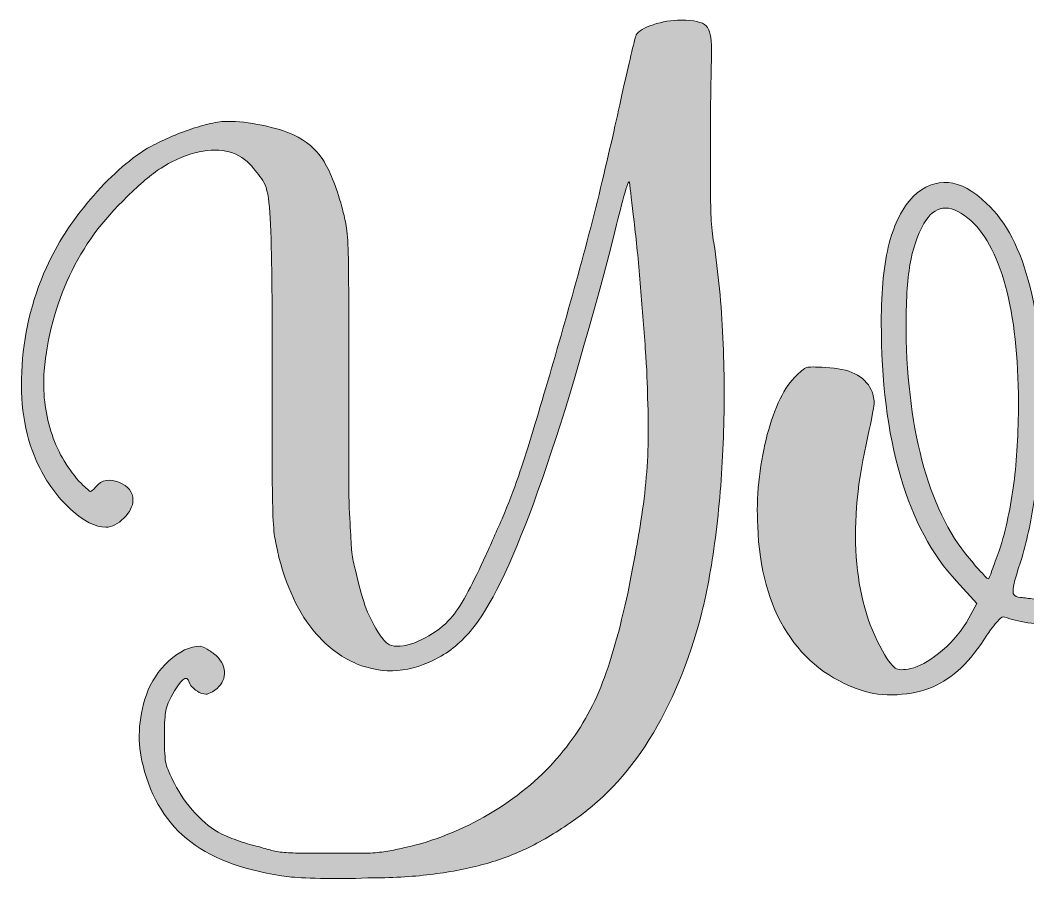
# Model space of a CAD drawing. Header units: inches. Extents: x 114 to 966, y -1047 to -33.
# Drawn here: x 133 to 335, y -214.3 to -42.2 of the extents above; entities that cross this region are included whole.
import ezdxf

# ---------------------------------------------------------------- set-up
doc = ezdxf.new("R2010")
doc.units = ezdxf.units.IN
doc.header["$MEASUREMENT"] = 0
doc.layers.add('Layer 1', color=7, linetype='Continuous')

# ---------------------------------------------------------------- blocks, each defined once
blk = doc.blocks.new('block 2')
at = {"layer": 'Layer 1', "true_color": 0xffffff}
h = blk.add_hatch(color=7, dxfattribs=at)
h.dxf.hatch_style = 2
edge = h.paths.add_edge_path()
edge.add_spline(control_points=[(143.15, -140.2), (145.77, -142.61), (148.14, -143.81), (150.24, -143.81), (151.44, -143.81), (152.64, -143.21), (153.84, -142), (155.04, -140.8), (155.65, -139.6), (155.65, -138.4), (155.65, -136.75), (154.71, -135.55), (152.83, -134.8), (150.95, -134.05), (149.41, -134.34), (148.21, -135.7), (147.61, -136.45), (147.2, -136.75), (146.97, -136.6), (146.75, -136.45), (146.03, -135.77), (144.83, -134.57), (142.28, -131.72), (140.4, -128.38), (139.2, -124.55), (138, -120.72), (137.55, -116.7), (137.85, -112.49), (138.45, -105.74), (140.14, -99.4), (142.92, -93.46), (145.7, -87.53), (149.56, -82.24), (154.52, -77.58), (157.07, -75.03), (159.32, -73.11), (161.28, -71.84), (163.23, -70.56), (165.48, -69.55), (168.04, -68.79), (172.69, -67.59), (176.37, -68.34), (179.07, -71.05), (180.12, -72.25), (180.99, -73.34), (181.66, -74.31), (182.34, -75.29), (182.79, -77.09), (183.01, -79.72), (183.24, -82.35), (183.39, -86.14), (183.46, -91.1), (183.54, -96.05), (183.58, -103.11), (183.58, -112.27), (183.58, -120.08), (183.58, -126.16), (183.58, -130.52), (183.58, -134.87), (183.61, -138.29), (183.69, -140.76), (183.77, -143.24), (183.92, -145.04), (184.14, -146.17), (184.37, -147.3), (184.63, -148.54), (184.93, -149.89), (186.73, -156.8), (189.44, -162.13), (193.04, -165.88), (195.29, -168.28), (197.77, -170.05), (200.47, -171.17), (203.18, -172.3), (205.91, -172.75), (208.69, -172.53), (211.47, -172.3), (214.21, -171.44), (216.92, -169.94), (219.62, -168.44), (222.02, -166.33), (224.12, -163.63), (231.78, -153.57), (241.09, -127.51), (252.06, -85.46), (252.81, -82.31), (253.48, -79.65), (254.08, -77.47), (254.68, -75.29), (255.06, -74.35), (255.21, -74.65), (255.36, -76.16), (255.66, -78.78), (256.11, -82.54), (256.56, -86.29), (256.97, -90.42), (257.35, -94.93), (257.72, -99.43), (258.06, -103.79), (258.36, -107.99), (258.66, -112.2), (258.81, -115.5), (258.81, -117.9), (258.96, -121.36), (259, -124.51), (258.93, -127.36), (258.85, -130.22), (258.66, -133.07), (258.36, -135.92), (258.06, -138.78), (257.65, -141.74), (257.12, -144.82), (256.6, -147.9), (255.96, -151.39), (255.21, -155.29), (253.56, -163.25), (251.75, -169.79), (249.8, -174.89), (247.85, -180), (245.22, -184.58), (241.92, -188.63), (238.46, -192.99), (234.15, -196.82), (228.97, -200.12), (223.79, -203.42), (218.19, -205.9), (212.19, -207.55), (210.83, -207.85), (209.67, -208.12), (208.69, -208.34), (207.71, -208.57), (206.67, -208.75), (205.54, -208.91), (204.41, -209.05), (203.1, -209.13), (201.6, -209.13), (200.1, -209.13), (198.22, -209.13), (195.97, -209.13), (193.71, -209.13), (191.84, -209.13), (190.34, -209.13), (188.83, -209.13), (187.52, -209.09), (186.39, -209.02), (185.27, -208.94), (184.29, -208.79), (183.46, -208.57), (182.64, -208.34), (181.7, -208.08), (180.65, -207.78), (179.3, -207.48), (177.91, -207.06), (176.48, -206.54), (175.05, -206.01), (174.04, -205.6), (173.44, -205.3), (171.64, -204.4), (169.87, -203.01), (168.15, -201.13), (166.42, -199.25), (165.03, -197.27), (163.98, -195.16), (163.08, -193.51), (162.52, -192.2), (162.29, -191.22), (162.07, -190.25), (161.95, -188.48), (161.95, -185.93), (161.95, -183.68), (162.03, -182.03), (162.18, -180.97), (162.33, -179.92), (162.7, -178.87), (163.3, -177.82), (165.26, -174.22), (166.46, -173.24), (166.91, -174.89), (167.21, -175.65), (167.88, -176.32), (168.94, -176.92), (169.68, -177.22), (170.21, -177.33), (170.51, -177.26), (170.81, -177.18), (171.34, -176.92), (172.09, -176.47), (173.29, -175.57), (173.93, -174.48), (174, -173.2), (174.08, -171.93), (173.52, -170.69), (172.31, -169.49), (171.71, -169.04), (171.11, -168.62), (170.51, -168.25), (169.91, -167.87), (169.46, -167.68), (169.16, -167.68), (167.06, -167.68), (164.96, -168.66), (162.85, -170.61), (160.75, -172.56), (159.25, -174.82), (158.35, -177.37), (156.7, -182.33), (156.47, -187.06), (157.67, -191.56), (159.32, -198.17), (162.52, -203.27), (167.25, -206.88), (171.98, -210.48), (178.55, -212.81), (186.96, -213.86), (188.16, -214.01), (190.26, -214.12), (193.26, -214.2), (196.27, -214.27), (199.42, -214.23), (202.73, -214.09), (207.38, -214.09), (211.55, -213.86), (215.23, -213.41), (218.9, -212.96), (222.32, -212.32), (225.48, -211.5), (228.63, -210.67), (231.63, -209.58), (234.49, -208.23), (237.34, -206.88), (240.26, -205.15), (243.27, -203.05), (249.43, -198.99), (254.72, -193.44), (259.15, -186.38), (263.58, -179.32), (267.07, -170.91), (269.63, -161.15), (270.83, -156.35), (271.8, -150.9), (272.55, -144.82), (273.3, -138.74), (273.79, -132.4), (274.02, -125.79), (274.24, -119.18), (274.21, -112.53), (273.91, -105.85), (273.6, -99.17), (273, -92.82), (272.1, -86.82), (271.8, -85.32), (271.62, -83.63), (271.54, -81.75), (271.46, -79.87), (271.43, -77.51), (271.43, -74.65), (271.43, -71.8), (271.43, -68.23), (271.43, -63.95), (271.43, -59.67), (271.5, -54.38), (271.65, -48.07), (271.65, -45.67), (271.28, -44.09), (270.53, -43.34), (269.77, -42.59), (268.12, -42.21), (265.57, -42.21), (263.62, -42.21), (261.74, -42.52), (259.94, -43.12), (258.14, -43.72), (257.01, -44.39), (256.56, -45.14), (256.41, -45.45), (256.11, -46.57), (255.66, -48.52), (255.21, -50.48), (254.68, -52.73), (254.08, -55.28), (253.03, -60.24), (251.68, -66.21), (250.03, -73.19), (248.37, -80.17), (246.54, -87.31), (244.51, -94.59), (242.48, -101.87), (240.45, -108.97), (238.43, -115.87), (236.4, -122.78), (234.56, -128.71), (232.91, -133.67), (232.01, -136.37), (230.92, -139.19), (229.64, -142.12), (228.37, -145.04), (227.13, -147.83), (225.93, -150.45), (224.72, -153.08), (223.56, -155.41), (222.44, -157.43), (221.31, -159.46), (220.3, -161), (219.39, -162.05), (218.04, -163.56), (216.32, -164.87), (214.21, -165.99), (212.11, -167.12), (210.23, -167.68), (208.58, -167.68), (207.83, -167.68), (207.19, -167.5), (206.67, -167.12), (206.14, -166.75), (205.5, -165.96), (204.75, -164.76), (203.7, -163.1), (202.84, -161.34), (202.16, -159.46), (201.49, -157.58), (200.77, -154.92), (200.02, -151.46), (199.72, -150.42), (199.53, -149.21), (199.46, -147.86), (199.38, -146.51), (199.27, -144.56), (199.12, -142), (198.97, -139.45), (198.9, -136.07), (198.9, -131.87), (198.9, -127.66), (198.9, -122.18), (198.9, -115.42), (198.9, -107.92), (198.9, -102.06), (198.9, -97.85), (198.9, -93.65), (198.86, -90.38), (198.78, -88.06), (198.71, -85.73), (198.56, -84.04), (198.33, -82.99), (198.11, -81.94), (197.84, -80.81), (197.54, -79.61), (196.34, -75.41), (195.07, -72.25), (193.71, -70.15), (192.36, -68.05), (190.41, -66.4), (187.86, -65.19), (186.2, -64.44), (184.1, -63.8), (181.55, -63.28), (179, -62.75), (176.67, -62.49), (174.57, -62.49), (173.67, -62.49), (172.54, -62.64), (171.19, -62.94), (169.84, -63.24), (168.41, -63.65), (166.91, -64.18), (165.41, -64.71), (163.9, -65.3), (162.4, -65.98), (160.9, -66.66), (159.62, -67.3), (158.57, -67.89), (154.67, -70.3), (150.84, -73.72), (147.09, -78.14), (143.33, -82.57), (140.4, -87.12), (138.3, -91.77), (135.3, -98.53), (133.64, -105.51), (133.35, -112.72), (133.04, -119.93), (134.17, -126.16), (136.72, -131.42), (138.38, -134.87), (140.52, -137.8), (143.15, -140.2)], knot_values=[0, 0, 0, 0, 1, 1, 1, 2, 2, 2, 3, 3, 3, 4, 4, 4, 5, 5, 5, 6, 6, 6, 7, 7, 7, 8, 8, 8, 9, 9, 9, 10, 10, 10, 11, 11, 11, 12, 12, 12, 13, 13, 13, 14, 14, 14, 15, 15, 15, 16, 16, 16, 17, 17, 17, 18, 18, 18, 19, 19, 19, 20, 20, 20, 21, 21, 21, 22, 22, 22, 23, 23, 23, 24, 24, 24, 25, 25, 25, 26, 26, 26, 27, 27, 27, 28, 28, 28, 29, 29, 29, 30, 30, 30, 31, 31, 31, 32, 32, 32, 33, 33, 33, 34, 34, 34, 35, 35, 35, 36, 36, 36, 37, 37, 37, 38, 38, 38, 39, 39, 39, 40, 40, 40, 41, 41, 41, 42, 42, 42, 43, 43, 43, 44, 44, 44, 45, 45, 45, 46, 46, 46, 47, 47, 47, 48, 48, 48, 49, 49, 49, 50, 50, 50, 51, 51, 51, 52, 52, 52, 53, 53, 53, 54, 54, 54, 55, 55, 55, 56, 56, 56, 57, 57, 57, 58, 58, 58, 59, 59, 59, 60, 60, 60, 61, 61, 61, 62, 62, 62, 63, 63, 63, 64, 64, 64, 65, 65, 65, 66, 66, 66, 67, 67, 67, 68, 68, 68, 69, 69, 69, 70, 70, 70, 71, 71, 71, 72, 72, 72, 73, 73, 73, 74, 74, 74, 75, 75, 75, 76, 76, 76, 77, 77, 77, 78, 78, 78, 79, 79, 79, 80, 80, 80, 81, 81, 81, 82, 82, 82, 83, 83, 83, 84, 84, 84, 85, 85, 85, 86, 86, 86, 87, 87, 87, 88, 88, 88, 89, 89, 89, 90, 90, 90, 91, 91, 91, 92, 92, 92, 93, 93, 93, 94, 94, 94, 95, 95, 95, 96, 96, 96, 97, 97, 97, 98, 98, 98, 99, 99, 99, 100, 100, 100, 101, 101, 101, 102, 102, 102, 103, 103, 103, 104, 104, 104, 105, 105, 105, 106, 106, 106, 107, 107, 107, 108, 108, 108, 109, 109, 109, 110, 110, 110, 111, 111, 111, 112, 112, 112, 113, 113, 113, 114, 114, 114, 115, 115, 115, 116, 116, 116, 117, 117, 117, 118, 118, 118, 119, 119, 119, 120, 120, 120, 121, 121, 121, 122, 122, 122, 123, 123, 123, 124, 124, 124, 125, 125, 125, 126, 126, 126, 127, 127, 127, 128, 128, 128, 128], degree=3, periodic=1)
h = blk.add_hatch(color=7, dxfattribs=at)
h.dxf.hatch_style = 2
edge = h.paths.add_edge_path()
edge.add_spline(control_points=[(286.74, -164.87), (290.35, -170.5), (295.3, -174.37), (301.61, -176.47), (303.71, -177.22), (306.11, -177.52), (308.82, -177.37), (311.52, -177.22), (313.92, -176.69), (316.03, -175.79), (319.93, -174.14), (323.53, -170.69), (326.84, -165.43), (327.89, -163.93), (328.68, -162.92), (329.2, -162.39), (329.73, -161.87), (330.14, -161.68), (330.44, -161.83), (331.64, -162.28), (333.18, -162.65), (335.06, -162.95), (336.94, -163.25), (338.47, -163.33), (339.68, -163.18), (343.13, -162.73), (346.47, -161.15), (349.7, -158.45), (352.93, -155.74), (355.6, -152.37), (357.7, -148.31), (358.25, -147.06), (358.88, -145.52), (359.57, -143.75), (359.82, -145.05), (360.09, -146.32), (360.4, -147.52), (362.2, -154.51), (364.98, -160.02), (368.74, -164.08), (372.34, -167.68), (376.32, -169.49), (380.68, -169.49), (385.48, -169.49), (389.53, -167.23), (392.84, -162.73), (396.14, -158.22), (399.15, -150.71), (401.85, -140.2), (401.85, -140.2), (403.88, -132.32), (403.88, -132.32), (403.88, -132.32), (403.88, -139.3), (403.88, -139.3), (404.02, -149.66), (405.23, -158.26), (407.48, -165.09), (409.73, -171.93), (412.96, -176.32), (417.17, -178.27), (420.47, -179.92), (423.7, -179.59), (426.85, -177.26), (430.01, -174.93), (432.63, -170.91), (434.74, -165.21), (435.49, -163.1), (436.43, -159.91), (437.55, -155.63), (438.68, -151.35), (439.73, -147), (440.71, -142.57), (441.68, -138.14), (442.43, -134.16), (442.96, -130.63), (443.48, -127.1), (443.67, -125.04), (443.52, -124.43), (443.22, -123.23), (442.51, -122.71), (441.38, -122.86), (440.26, -123.01), (439.54, -123.68), (439.24, -124.88), (439.24, -125.19), (439.09, -126.16), (438.79, -127.81), (438.49, -129.47), (438.12, -131.27), (437.67, -133.22), (436.91, -137.27), (436.09, -141.25), (435.19, -145.16), (434.29, -149.06), (433.39, -152.63), (432.49, -155.86), (431.58, -159.09), (430.64, -161.94), (429.67, -164.42), (428.69, -166.89), (427.83, -168.74), (427.08, -169.94), (426.18, -171.29), (425.61, -172.04), (425.39, -172.19), (425.16, -172.34), (424.83, -172.19), (424.38, -171.74), (423.62, -170.54), (422.87, -168.44), (422.12, -165.43), (421.37, -162.43), (420.84, -159.2), (420.55, -155.74), (420.09, -150.79), (419.9, -144.48), (419.98, -136.82), (420.06, -129.16), (420.39, -119.93), (421, -109.12), (421.3, -103.86), (421.48, -99.17), (421.56, -95.04), (421.63, -90.91), (421.6, -88.54), (421.45, -87.94), (421.3, -87.34), (421.07, -86.7), (420.77, -86.03), (420.47, -85.35), (420.09, -84.87), (419.64, -84.56), (419.04, -83.96), (418.48, -83.59), (417.95, -83.44), (417.43, -83.29), (416.34, -83.29), (414.69, -83.44), (413.64, -83.59), (412.47, -83.81), (411.2, -84.11), (409.92, -84.42), (408.91, -84.71), (408.16, -85.01), (407.26, -85.46), (406.54, -85.88), (406.02, -86.25), (405.49, -86.63), (405.08, -87.31), (404.78, -88.28), (404.48, -89.26), (404.21, -90.57), (403.99, -92.22), (403.76, -93.88), (403.57, -96.13), (403.43, -98.98), (403.12, -101.23), (402.75, -104.13), (402.3, -107.65), (401.85, -111.18), (401.47, -114.38), (401.17, -117.23), (399.52, -127.44), (397.91, -135.58), (396.33, -141.67), (394.75, -147.75), (392.99, -152.74), (391.04, -156.65), (389.83, -158.6), (388.41, -160.44), (386.76, -162.16), (385.1, -163.89), (384.05, -164.61), (383.6, -164.3), (383.3, -164.16), (382.89, -163.56), (382.36, -162.5), (381.84, -161.45), (381.24, -160.18), (380.56, -158.67), (379.89, -157.17), (379.28, -155.63), (378.76, -154.06), (378.23, -152.48), (377.82, -151.09), (377.52, -149.89), (376.92, -147.64), (376.47, -145.53), (376.17, -143.58), (375.87, -141.63), (375.61, -139.49), (375.38, -137.16), (375.16, -134.83), (375.04, -132.24), (375.04, -129.39), (375.04, -126.54), (375.12, -123.16), (375.27, -119.25), (375.42, -115.05), (375.46, -111.71), (375.38, -109.23), (375.3, -106.75), (375.16, -104.84), (374.93, -103.49), (374.71, -102.13), (374.37, -101.2), (373.92, -100.67), (373.47, -100.14), (372.87, -99.81), (372.12, -99.66), (371.06, -99.36), (369.45, -99.43), (367.27, -99.88), (365.09, -100.33), (363.18, -100.93), (361.53, -101.68), (360.48, -102.13), (359.8, -102.62), (359.5, -103.15), (359.2, -103.68), (358.9, -104.84), (358.6, -106.64), (358.3, -107.84), (358.11, -109.87), (358.04, -112.72), (357.96, -115.58), (357.92, -118.5), (357.92, -121.51), (357.87, -125.21), (357.95, -128.69), (358.14, -131.97), (358.07, -132.28), (358, -132.55), (357.92, -132.88), (357.47, -134.76), (357.02, -136.37), (356.57, -137.72), (354.92, -142.98), (353, -147.11), (350.83, -150.11), (348.65, -153.12), (346.06, -155.45), (343.06, -157.1), (341.55, -157.85), (340.43, -158.3), (339.68, -158.45), (338.93, -158.6), (337.8, -158.53), (336.3, -158.22), (335.25, -158.08), (334.35, -157.96), (333.6, -157.88), (332.84, -157.81), (332.39, -157.62), (332.24, -157.32), (331.79, -156.87), (332.24, -154.7), (333.6, -150.79), (334.8, -146.73), (335.7, -142.64), (336.3, -138.51), (336.9, -134.38), (337.35, -129.32), (337.65, -123.31), (338.1, -112.49), (337.38, -103.3), (335.49, -95.71), (333.6, -88.13), (330.69, -82.54), (326.76, -78.93), (321.47, -73.83), (316.55, -73.38), (312.02, -77.58), (309.9, -79.83), (308.31, -82.95), (307.25, -86.93), (306.19, -90.91), (305.66, -96.2), (305.66, -102.81), (305.66, -114.52), (306.94, -124.77), (309.49, -133.56), (312.05, -142.34), (315.8, -149.36), (320.76, -154.62), (320.76, -154.62), (324.81, -159.12), (324.81, -159.12), (324.81, -159.12), (323.24, -162.05), (323.24, -162.05), (321.88, -164.46), (320.12, -166.6), (317.94, -168.47), (315.76, -170.35), (313.85, -171.51), (312.2, -171.96), (310.54, -172.41), (309.38, -172.49), (308.7, -172.19), (308.03, -171.89), (307.09, -170.69), (305.89, -168.58), (302.91, -163.33), (301.16, -157.06), (300.64, -149.78), (300.12, -142.49), (300.9, -134.42), (302.99, -125.56), (303.73, -122.11), (304.14, -119.97), (304.21, -119.14), (304.29, -118.32), (304.1, -117.38), (303.65, -116.32), (302.31, -113.47), (299.26, -111.97), (294.5, -111.82), (292.42, -111.67), (291.15, -111.67), (290.71, -111.82), (290.26, -111.97), (289.44, -112.65), (288.25, -113.85), (287.06, -115.05), (285.98, -116.74), (285.02, -118.91), (284.05, -121.09), (283.23, -123.53), (282.56, -126.24), (281.89, -128.94), (281.41, -131.79), (281.11, -134.8), (280.81, -137.8), (280.74, -140.73), (280.89, -143.58), (281.19, -152.14), (283.14, -159.24), (286.74, -164.87)], knot_values=[0, 0, 0, 0, 1, 1, 1, 2, 2, 2, 3, 3, 3, 4, 4, 4, 5, 5, 5, 6, 6, 6, 7, 7, 7, 8, 8, 8, 9, 9, 9, 10, 10, 10, 11, 11, 11, 12, 12, 12, 13, 13, 13, 14, 14, 14, 15, 15, 15, 16, 16, 16, 17, 17, 17, 18, 18, 18, 19, 19, 19, 20, 20, 20, 21, 21, 21, 22, 22, 22, 23, 23, 23, 24, 24, 24, 25, 25, 25, 26, 26, 26, 27, 27, 27, 28, 28, 28, 29, 29, 29, 30, 30, 30, 31, 31, 31, 32, 32, 32, 33, 33, 33, 34, 34, 34, 35, 35, 35, 36, 36, 36, 37, 37, 37, 38, 38, 38, 39, 39, 39, 40, 40, 40, 41, 41, 41, 42, 42, 42, 43, 43, 43, 44, 44, 44, 45, 45, 45, 46, 46, 46, 47, 47, 47, 48, 48, 48, 49, 49, 49, 50, 50, 50, 51, 51, 51, 52, 52, 52, 53, 53, 53, 54, 54, 54, 55, 55, 55, 56, 56, 56, 57, 57, 57, 58, 58, 58, 59, 59, 59, 60, 60, 60, 61, 61, 61, 62, 62, 62, 63, 63, 63, 64, 64, 64, 65, 65, 65, 66, 66, 66, 67, 67, 67, 68, 68, 68, 69, 69, 69, 70, 70, 70, 71, 71, 71, 72, 72, 72, 73, 73, 73, 74, 74, 74, 75, 75, 75, 76, 76, 76, 77, 77, 77, 78, 78, 78, 79, 79, 79, 80, 80, 80, 81, 81, 81, 82, 82, 82, 83, 83, 83, 84, 84, 84, 85, 85, 85, 86, 86, 86, 87, 87, 87, 88, 88, 88, 89, 89, 89, 90, 90, 90, 91, 91, 91, 92, 92, 92, 93, 93, 93, 94, 94, 94, 95, 95, 95, 96, 96, 96, 97, 97, 97, 98, 98, 98, 99, 99, 99, 100, 100, 100, 101, 101, 101, 102, 102, 102, 103, 103, 103, 104, 104, 104, 105, 105, 105, 106, 106, 106, 107, 107, 107, 108, 108, 108, 109, 109, 109, 110, 110, 110, 111, 111, 111, 112, 112, 112, 113, 113, 113, 113], degree=3, periodic=1)
edge = h.paths.add_edge_path()
edge.add_spline(control_points=[(324.14, -151.01), (319.78, -146.21), (316.48, -139.83), (314.22, -131.87), (311.97, -123.91), (310.77, -114.75), (310.62, -104.39), (310.62, -98.68), (310.88, -94.29), (311.41, -91.21), (311.93, -88.13), (312.87, -85.39), (314.22, -82.99), (316.33, -79.23), (319.25, -78.86), (323.01, -81.86), (326.31, -84.56), (328.83, -89.11), (330.55, -95.49), (332.28, -101.87), (333.15, -109.64), (333.15, -118.8), (333.15, -124.96), (332.84, -130.37), (332.24, -135.02), (331.64, -139.68), (330.67, -144.18), (329.32, -148.54), (328.72, -150.04), (328.23, -151.35), (327.85, -152.48), (327.48, -153.61), (327.21, -154.17), (327.06, -154.17), (326.76, -154.02), (326.46, -153.72), (326.16, -153.27), (325.86, -152.97), (325.52, -152.63), (325.15, -152.25), (324.77, -151.88), (324.43, -151.46), (324.14, -151.01)], knot_values=[0, 0, 0, 0, 1, 1, 1, 2, 2, 2, 3, 3, 3, 4, 4, 4, 5, 5, 5, 6, 6, 6, 7, 7, 7, 8, 8, 8, 9, 9, 9, 10, 10, 10, 11, 11, 11, 12, 12, 12, 13, 13, 13, 14, 14, 14, 14], degree=3, periodic=1)
at = {"layer": 'Layer 1', "lineweight": 0}
for points, knots in [([(143.15, -140.2), (145.77, -142.61), (148.14, -143.81), (150.24, -143.81), (151.44, -143.81), (152.64, -143.21), (153.84, -142), (155.04, -140.8), (155.65, -139.6), (155.65, -138.4), (155.65, -136.75), (154.71, -135.55), (152.83, -134.8), (150.95, -134.05), (149.41, -134.34), (148.21, -135.7), (147.61, -136.45), (147.2, -136.75), (146.97, -136.6), (146.75, -136.45), (146.03, -135.77), (144.83, -134.57), (142.28, -131.72), (140.4, -128.38), (139.2, -124.55), (138, -120.72), (137.55, -116.7), (137.85, -112.49), (138.45, -105.74), (140.14, -99.4), (142.92, -93.46), (145.7, -87.53), (149.56, -82.24), (154.52, -77.58), (157.07, -75.03), (159.32, -73.11), (161.28, -71.84), (163.23, -70.56), (165.48, -69.55), (168.04, -68.79), (172.69, -67.59), (176.37, -68.34), (179.07, -71.05), (180.12, -72.25), (180.99, -73.34), (181.66, -74.31), (182.34, -75.29), (182.79, -77.09), (183.01, -79.72), (183.24, -82.35), (183.39, -86.14), (183.46, -91.1), (183.54, -96.05), (183.58, -103.11), (183.58, -112.27), (183.58, -120.08), (183.58, -126.16), (183.58, -130.52), (183.58, -134.87), (183.61, -138.29), (183.69, -140.76), (183.77, -143.24), (183.92, -145.04), (184.14, -146.17), (184.37, -147.3), (184.63, -148.54), (184.93, -149.89), (186.73, -156.8), (189.44, -162.13), (193.04, -165.88), (195.29, -168.28), (197.77, -170.05), (200.47, -171.17), (203.18, -172.3), (205.91, -172.75), (208.69, -172.53), (211.47, -172.3), (214.21, -171.44), (216.92, -169.94), (219.62, -168.44), (222.02, -166.33), (224.12, -163.63), (231.78, -153.57), (241.09, -127.51), (252.06, -85.46), (252.81, -82.31), (253.48, -79.65), (254.08, -77.47), (254.68, -75.29), (255.06, -74.35), (255.21, -74.65), (255.36, -76.16), (255.66, -78.78), (256.11, -82.54), (256.56, -86.29), (256.97, -90.42), (257.35, -94.93), (257.72, -99.43), (258.06, -103.79), (258.36, -107.99), (258.66, -112.2), (258.81, -115.5), (258.81, -117.9), (258.96, -121.36), (259, -124.51), (258.93, -127.36), (258.85, -130.22), (258.66, -133.07), (258.36, -135.92), (258.06, -138.78), (257.65, -141.74), (257.12, -144.82), (256.6, -147.9), (255.96, -151.39), (255.21, -155.29), (253.56, -163.25), (251.75, -169.79), (249.8, -174.89), (247.85, -180), (245.22, -184.58), (241.92, -188.63), (238.46, -192.99), (234.15, -196.82), (228.97, -200.12), (223.79, -203.42), (218.19, -205.9), (212.19, -207.55), (210.83, -207.85), (209.67, -208.12), (208.69, -208.34), (207.71, -208.57), (206.67, -208.75), (205.54, -208.91), (204.41, -209.05), (203.1, -209.13), (201.6, -209.13), (200.1, -209.13), (198.22, -209.13), (195.97, -209.13), (193.71, -209.13), (191.84, -209.13), (190.34, -209.13), (188.83, -209.13), (187.52, -209.09), (186.39, -209.02), (185.27, -208.94), (184.29, -208.79), (183.46, -208.57), (182.64, -208.34), (181.7, -208.08), (180.65, -207.78), (179.3, -207.48), (177.91, -207.06), (176.48, -206.54), (175.05, -206.01), (174.04, -205.6), (173.44, -205.3), (171.64, -204.4), (169.87, -203.01), (168.15, -201.13), (166.42, -199.25), (165.03, -197.27), (163.98, -195.16), (163.08, -193.51), (162.52, -192.2), (162.29, -191.22), (162.07, -190.25), (161.95, -188.48), (161.95, -185.93), (161.95, -183.68), (162.03, -182.03), (162.18, -180.97), (162.33, -179.92), (162.7, -178.87), (163.3, -177.82), (165.26, -174.22), (166.46, -173.24), (166.91, -174.89), (167.21, -175.65), (167.88, -176.32), (168.94, -176.92), (169.68, -177.22), (170.21, -177.33), (170.51, -177.26), (170.81, -177.18), (171.34, -176.92), (172.09, -176.47), (173.29, -175.57), (173.93, -174.48), (174, -173.2), (174.08, -171.93), (173.52, -170.69), (172.31, -169.49), (171.71, -169.04), (171.11, -168.62), (170.51, -168.25), (169.91, -167.87), (169.46, -167.68), (169.16, -167.68), (167.06, -167.68), (164.96, -168.66), (162.85, -170.61), (160.75, -172.56), (159.25, -174.82), (158.35, -177.37), (156.7, -182.33), (156.47, -187.06), (157.67, -191.56), (159.32, -198.17), (162.52, -203.27), (167.25, -206.88), (171.98, -210.48), (178.55, -212.81), (186.96, -213.86), (188.16, -214.01), (190.26, -214.12), (193.26, -214.2), (196.27, -214.27), (199.42, -214.23), (202.73, -214.09), (207.38, -214.09), (211.55, -213.86), (215.23, -213.41), (218.9, -212.96), (222.32, -212.32), (225.48, -211.5), (228.63, -210.67), (231.63, -209.58), (234.49, -208.23), (237.34, -206.88), (240.26, -205.15), (243.27, -203.05), (249.43, -198.99), (254.72, -193.44), (259.15, -186.38), (263.58, -179.32), (267.07, -170.91), (269.63, -161.15), (270.83, -156.35), (271.8, -150.9), (272.55, -144.82), (273.3, -138.74), (273.79, -132.4), (274.02, -125.79), (274.24, -119.18), (274.21, -112.53), (273.91, -105.85), (273.6, -99.17), (273, -92.82), (272.1, -86.82), (271.8, -85.32), (271.62, -83.63), (271.54, -81.75), (271.46, -79.87), (271.43, -77.51), (271.43, -74.65), (271.43, -71.8), (271.43, -68.23), (271.43, -63.95), (271.43, -59.67), (271.5, -54.38), (271.65, -48.07), (271.65, -45.67), (271.28, -44.09), (270.53, -43.34), (269.77, -42.59), (268.12, -42.21), (265.57, -42.21), (263.62, -42.21), (261.74, -42.52), (259.94, -43.12), (258.14, -43.72), (257.01, -44.39), (256.56, -45.14), (256.41, -45.45), (256.11, -46.57), (255.66, -48.52), (255.21, -50.48), (254.68, -52.73), (254.08, -55.28), (253.03, -60.24), (251.68, -66.21), (250.03, -73.19), (248.37, -80.17), (246.54, -87.31), (244.51, -94.59), (242.48, -101.87), (240.45, -108.97), (238.43, -115.87), (236.4, -122.78), (234.56, -128.71), (232.91, -133.67), (232.01, -136.37), (230.92, -139.19), (229.64, -142.12), (228.37, -145.04), (227.13, -147.83), (225.93, -150.45), (224.72, -153.08), (223.56, -155.41), (222.44, -157.43), (221.31, -159.46), (220.3, -161), (219.39, -162.05), (218.04, -163.56), (216.32, -164.87), (214.21, -165.99), (212.11, -167.12), (210.23, -167.68), (208.58, -167.68), (207.83, -167.68), (207.19, -167.5), (206.67, -167.12), (206.14, -166.75), (205.5, -165.96), (204.75, -164.76), (203.7, -163.1), (202.84, -161.34), (202.16, -159.46), (201.49, -157.58), (200.77, -154.92), (200.02, -151.46), (199.72, -150.42), (199.53, -149.21), (199.46, -147.86), (199.38, -146.51), (199.27, -144.56), (199.12, -142), (198.97, -139.45), (198.9, -136.07), (198.9, -131.87), (198.9, -127.66), (198.9, -122.18), (198.9, -115.42), (198.9, -107.92), (198.9, -102.06), (198.9, -97.85), (198.9, -93.65), (198.86, -90.38), (198.78, -88.06), (198.71, -85.73), (198.56, -84.04), (198.33, -82.99), (198.11, -81.94), (197.84, -80.81), (197.54, -79.61), (196.34, -75.41), (195.07, -72.25), (193.71, -70.15), (192.36, -68.05), (190.41, -66.4), (187.86, -65.19), (186.2, -64.44), (184.1, -63.8), (181.55, -63.28), (179, -62.75), (176.67, -62.49), (174.57, -62.49), (173.67, -62.49), (172.54, -62.64), (171.19, -62.94), (169.84, -63.24), (168.41, -63.65), (166.91, -64.18), (165.41, -64.71), (163.9, -65.3), (162.4, -65.98), (160.9, -66.66), (159.62, -67.3), (158.57, -67.89), (154.67, -70.3), (150.84, -73.72), (147.09, -78.14), (143.33, -82.57), (140.4, -87.12), (138.3, -91.77), (135.3, -98.53), (133.64, -105.51), (133.35, -112.72), (133.04, -119.93), (134.17, -126.16), (136.72, -131.42), (138.38, -134.87), (140.52, -137.8), (143.15, -140.2)], [0, 0, 0, 0, 1, 1, 1, 2, 2, 2, 3, 3, 3, 4, 4, 4, 5, 5, 5, 6, 6, 6, 7, 7, 7, 8, 8, 8, 9, 9, 9, 10, 10, 10, 11, 11, 11, 12, 12, 12, 13, 13, 13, 14, 14, 14, 15, 15, 15, 16, 16, 16, 17, 17, 17, 18, 18, 18, 19, 19, 19, 20, 20, 20, 21, 21, 21, 22, 22, 22, 23, 23, 23, 24, 24, 24, 25, 25, 25, 26, 26, 26, 27, 27, 27, 28, 28, 28, 29, 29, 29, 30, 30, 30, 31, 31, 31, 32, 32, 32, 33, 33, 33, 34, 34, 34, 35, 35, 35, 36, 36, 36, 37, 37, 37, 38, 38, 38, 39, 39, 39, 40, 40, 40, 41, 41, 41, 42, 42, 42, 43, 43, 43, 44, 44, 44, 45, 45, 45, 46, 46, 46, 47, 47, 47, 48, 48, 48, 49, 49, 49, 50, 50, 50, 51, 51, 51, 52, 52, 52, 53, 53, 53, 54, 54, 54, 55, 55, 55, 56, 56, 56, 57, 57, 57, 58, 58, 58, 59, 59, 59, 60, 60, 60, 61, 61, 61, 62, 62, 62, 63, 63, 63, 64, 64, 64, 65, 65, 65, 66, 66, 66, 67, 67, 67, 68, 68, 68, 69, 69, 69, 70, 70, 70, 71, 71, 71, 72, 72, 72, 73, 73, 73, 74, 74, 74, 75, 75, 75, 76, 76, 76, 77, 77, 77, 78, 78, 78, 79, 79, 79, 80, 80, 80, 81, 81, 81, 82, 82, 82, 83, 83, 83, 84, 84, 84, 85, 85, 85, 86, 86, 86, 87, 87, 87, 88, 88, 88, 89, 89, 89, 90, 90, 90, 91, 91, 91, 92, 92, 92, 93, 93, 93, 94, 94, 94, 95, 95, 95, 96, 96, 96, 97, 97, 97, 98, 98, 98, 99, 99, 99, 100, 100, 100, 101, 101, 101, 102, 102, 102, 103, 103, 103, 104, 104, 104, 105, 105, 105, 106, 106, 106, 107, 107, 107, 108, 108, 108, 109, 109, 109, 110, 110, 110, 111, 111, 111, 112, 112, 112, 113, 113, 113, 114, 114, 114, 115, 115, 115, 116, 116, 116, 117, 117, 117, 118, 118, 118, 119, 119, 119, 120, 120, 120, 121, 121, 121, 122, 122, 122, 123, 123, 123, 124, 124, 124, 125, 125, 125, 126, 126, 126, 127, 127, 127, 128, 128, 128, 128]), ([(286.74, -164.87), (290.35, -170.5), (295.3, -174.37), (301.61, -176.47), (303.71, -177.22), (306.11, -177.52), (308.82, -177.37), (311.52, -177.22), (313.92, -176.69), (316.03, -175.79), (319.93, -174.14), (323.53, -170.69), (326.84, -165.43), (327.89, -163.93), (328.68, -162.92), (329.2, -162.39), (329.73, -161.87), (330.14, -161.68), (330.44, -161.83), (331.64, -162.28), (333.18, -162.65), (335.06, -162.95), (336.94, -163.25), (338.47, -163.33), (339.68, -163.18), (343.13, -162.73), (346.47, -161.15), (349.7, -158.45), (352.93, -155.74), (355.6, -152.37), (357.7, -148.31), (358.25, -147.06), (358.88, -145.52), (359.57, -143.75), (359.82, -145.05), (360.09, -146.32), (360.4, -147.52), (362.2, -154.51), (364.98, -160.02), (368.74, -164.08), (372.34, -167.68), (376.32, -169.49), (380.68, -169.49), (385.48, -169.49), (389.53, -167.23), (392.84, -162.73), (396.14, -158.22), (399.15, -150.71), (401.85, -140.2), (401.85, -140.2), (403.88, -132.32), (403.88, -132.32), (403.88, -132.32), (403.88, -139.3), (403.88, -139.3), (404.02, -149.66), (405.23, -158.26), (407.48, -165.09), (409.73, -171.93), (412.96, -176.32), (417.17, -178.27), (420.47, -179.92), (423.7, -179.59), (426.85, -177.26), (430.01, -174.93), (432.63, -170.91), (434.74, -165.21), (435.49, -163.1), (436.43, -159.91), (437.55, -155.63), (438.68, -151.35), (439.73, -147), (440.71, -142.57), (441.68, -138.14), (442.43, -134.16), (442.96, -130.63), (443.48, -127.1), (443.67, -125.04), (443.52, -124.43), (443.22, -123.23), (442.51, -122.71), (441.38, -122.86), (440.26, -123.01), (439.54, -123.68), (439.24, -124.88), (439.24, -125.19), (439.09, -126.16), (438.79, -127.81), (438.49, -129.47), (438.12, -131.27), (437.67, -133.22), (436.91, -137.27), (436.09, -141.25), (435.19, -145.16), (434.29, -149.06), (433.39, -152.63), (432.49, -155.86), (431.58, -159.09), (430.64, -161.94), (429.67, -164.42), (428.69, -166.89), (427.83, -168.74), (427.08, -169.94), (426.18, -171.29), (425.61, -172.04), (425.39, -172.19), (425.16, -172.34), (424.83, -172.19), (424.38, -171.74), (423.62, -170.54), (422.87, -168.44), (422.12, -165.43), (421.37, -162.43), (420.84, -159.2), (420.55, -155.74), (420.09, -150.79), (419.9, -144.48), (419.98, -136.82), (420.06, -129.16), (420.39, -119.93), (421, -109.12), (421.3, -103.86), (421.48, -99.17), (421.56, -95.04), (421.63, -90.91), (421.6, -88.54), (421.45, -87.94), (421.3, -87.34), (421.07, -86.7), (420.77, -86.03), (420.47, -85.35), (420.09, -84.87), (419.64, -84.56), (419.04, -83.96), (418.48, -83.59), (417.95, -83.44), (417.43, -83.29), (416.34, -83.29), (414.69, -83.44), (413.64, -83.59), (412.47, -83.81), (411.2, -84.11), (409.92, -84.42), (408.91, -84.71), (408.16, -85.01), (407.26, -85.46), (406.54, -85.88), (406.02, -86.25), (405.49, -86.63), (405.08, -87.31), (404.78, -88.28), (404.48, -89.26), (404.21, -90.57), (403.99, -92.22), (403.76, -93.88), (403.57, -96.13), (403.43, -98.98), (403.12, -101.23), (402.75, -104.13), (402.3, -107.65), (401.85, -111.18), (401.47, -114.38), (401.17, -117.23), (399.52, -127.44), (397.91, -135.58), (396.33, -141.67), (394.75, -147.75), (392.99, -152.74), (391.04, -156.65), (389.83, -158.6), (388.41, -160.44), (386.76, -162.16), (385.1, -163.89), (384.05, -164.61), (383.6, -164.3), (383.3, -164.16), (382.89, -163.56), (382.36, -162.5), (381.84, -161.45), (381.24, -160.18), (380.56, -158.67), (379.89, -157.17), (379.28, -155.63), (378.76, -154.06), (378.23, -152.48), (377.82, -151.09), (377.52, -149.89), (376.92, -147.64), (376.47, -145.53), (376.17, -143.58), (375.87, -141.63), (375.61, -139.49), (375.38, -137.16), (375.16, -134.83), (375.04, -132.24), (375.04, -129.39), (375.04, -126.54), (375.12, -123.16), (375.27, -119.25), (375.42, -115.05), (375.46, -111.71), (375.38, -109.23), (375.3, -106.75), (375.16, -104.84), (374.93, -103.49), (374.71, -102.13), (374.37, -101.2), (373.92, -100.67), (373.47, -100.14), (372.87, -99.81), (372.12, -99.66), (371.06, -99.36), (369.45, -99.43), (367.27, -99.88), (365.09, -100.33), (363.18, -100.93), (361.53, -101.68), (360.48, -102.13), (359.8, -102.62), (359.5, -103.15), (359.2, -103.68), (358.9, -104.84), (358.6, -106.64), (358.3, -107.84), (358.11, -109.87), (358.04, -112.72), (357.96, -115.58), (357.92, -118.5), (357.92, -121.51), (357.87, -125.21), (357.95, -128.69), (358.14, -131.97), (358.07, -132.28), (358, -132.55), (357.92, -132.88), (357.47, -134.76), (357.02, -136.37), (356.57, -137.72), (354.92, -142.98), (353, -147.11), (350.83, -150.11), (348.65, -153.12), (346.06, -155.45), (343.06, -157.1), (341.55, -157.85), (340.43, -158.3), (339.68, -158.45), (338.93, -158.6), (337.8, -158.53), (336.3, -158.22), (335.25, -158.08), (334.35, -157.96), (333.6, -157.88), (332.84, -157.81), (332.39, -157.62), (332.24, -157.32), (331.79, -156.87), (332.24, -154.7), (333.6, -150.79), (334.8, -146.73), (335.7, -142.64), (336.3, -138.51), (336.9, -134.38), (337.35, -129.32), (337.65, -123.31), (338.1, -112.49), (337.38, -103.3), (335.49, -95.71), (333.6, -88.13), (330.69, -82.54), (326.76, -78.93), (321.47, -73.83), (316.55, -73.38), (312.02, -77.58), (309.9, -79.83), (308.31, -82.95), (307.25, -86.93), (306.19, -90.91), (305.66, -96.2), (305.66, -102.81), (305.66, -114.52), (306.94, -124.77), (309.49, -133.56), (312.05, -142.34), (315.8, -149.36), (320.76, -154.62), (320.76, -154.62), (324.81, -159.12), (324.81, -159.12), (324.81, -159.12), (323.24, -162.05), (323.24, -162.05), (321.88, -164.46), (320.12, -166.6), (317.94, -168.47), (315.76, -170.35), (313.85, -171.51), (312.2, -171.96), (310.54, -172.41), (309.38, -172.49), (308.7, -172.19), (308.03, -171.89), (307.09, -170.69), (305.89, -168.58), (302.91, -163.33), (301.16, -157.06), (300.64, -149.78), (300.12, -142.49), (300.9, -134.42), (302.99, -125.56), (303.73, -122.11), (304.14, -119.97), (304.21, -119.14), (304.29, -118.32), (304.1, -117.38), (303.65, -116.32), (302.31, -113.47), (299.26, -111.97), (294.5, -111.82), (292.42, -111.67), (291.15, -111.67), (290.71, -111.82), (290.26, -111.97), (289.44, -112.65), (288.25, -113.85), (287.06, -115.05), (285.98, -116.74), (285.02, -118.91), (284.05, -121.09), (283.23, -123.53), (282.56, -126.24), (281.89, -128.94), (281.41, -131.79), (281.11, -134.8), (280.81, -137.8), (280.74, -140.73), (280.89, -143.58), (281.19, -152.14), (283.14, -159.24), (286.74, -164.87)], [0, 0, 0, 0, 1, 1, 1, 2, 2, 2, 3, 3, 3, 4, 4, 4, 5, 5, 5, 6, 6, 6, 7, 7, 7, 8, 8, 8, 9, 9, 9, 10, 10, 10, 11, 11, 11, 12, 12, 12, 13, 13, 13, 14, 14, 14, 15, 15, 15, 16, 16, 16, 17, 17, 17, 18, 18, 18, 19, 19, 19, 20, 20, 20, 21, 21, 21, 22, 22, 22, 23, 23, 23, 24, 24, 24, 25, 25, 25, 26, 26, 26, 27, 27, 27, 28, 28, 28, 29, 29, 29, 30, 30, 30, 31, 31, 31, 32, 32, 32, 33, 33, 33, 34, 34, 34, 35, 35, 35, 36, 36, 36, 37, 37, 37, 38, 38, 38, 39, 39, 39, 40, 40, 40, 41, 41, 41, 42, 42, 42, 43, 43, 43, 44, 44, 44, 45, 45, 45, 46, 46, 46, 47, 47, 47, 48, 48, 48, 49, 49, 49, 50, 50, 50, 51, 51, 51, 52, 52, 52, 53, 53, 53, 54, 54, 54, 55, 55, 55, 56, 56, 56, 57, 57, 57, 58, 58, 58, 59, 59, 59, 60, 60, 60, 61, 61, 61, 62, 62, 62, 63, 63, 63, 64, 64, 64, 65, 65, 65, 66, 66, 66, 67, 67, 67, 68, 68, 68, 69, 69, 69, 70, 70, 70, 71, 71, 71, 72, 72, 72, 73, 73, 73, 74, 74, 74, 75, 75, 75, 76, 76, 76, 77, 77, 77, 78, 78, 78, 79, 79, 79, 80, 80, 80, 81, 81, 81, 82, 82, 82, 83, 83, 83, 84, 84, 84, 85, 85, 85, 86, 86, 86, 87, 87, 87, 88, 88, 88, 89, 89, 89, 90, 90, 90, 91, 91, 91, 92, 92, 92, 93, 93, 93, 94, 94, 94, 95, 95, 95, 96, 96, 96, 97, 97, 97, 98, 98, 98, 99, 99, 99, 100, 100, 100, 101, 101, 101, 102, 102, 102, 103, 103, 103, 104, 104, 104, 105, 105, 105, 106, 106, 106, 107, 107, 107, 108, 108, 108, 109, 109, 109, 110, 110, 110, 111, 111, 111, 112, 112, 112, 113, 113, 113, 113]), ([(324.14, -151.01), (319.78, -146.21), (316.48, -139.83), (314.22, -131.87), (311.97, -123.91), (310.77, -114.75), (310.62, -104.39), (310.62, -98.68), (310.88, -94.29), (311.41, -91.21), (311.93, -88.13), (312.87, -85.39), (314.22, -82.99), (316.33, -79.23), (319.25, -78.86), (323.01, -81.86), (326.31, -84.56), (328.83, -89.11), (330.55, -95.49), (332.28, -101.87), (333.15, -109.64), (333.15, -118.8), (333.15, -124.96), (332.84, -130.37), (332.24, -135.02), (331.64, -139.68), (330.67, -144.18), (329.32, -148.54), (328.72, -150.04), (328.23, -151.35), (327.85, -152.48), (327.48, -153.61), (327.21, -154.17), (327.06, -154.17), (326.76, -154.02), (326.46, -153.72), (326.16, -153.27), (325.86, -152.97), (325.52, -152.63), (325.15, -152.25), (324.77, -151.88), (324.43, -151.46), (324.14, -151.01)], [0, 0, 0, 0, 1, 1, 1, 2, 2, 2, 3, 3, 3, 4, 4, 4, 5, 5, 5, 6, 6, 6, 7, 7, 7, 8, 8, 8, 9, 9, 9, 10, 10, 10, 11, 11, 11, 12, 12, 12, 13, 13, 13, 14, 14, 14, 14])]:
    blk.add_open_spline(points, degree=3, knots=knots, dxfattribs=at)

msp = doc.modelspace()

# ---------------------------------------------------------------- block references
at = {"layer": 'Layer 1'}
msp.add_blockref('block 2', (0, 0), dxfattribs=at)

doc.saveas('drawing.dxf')
